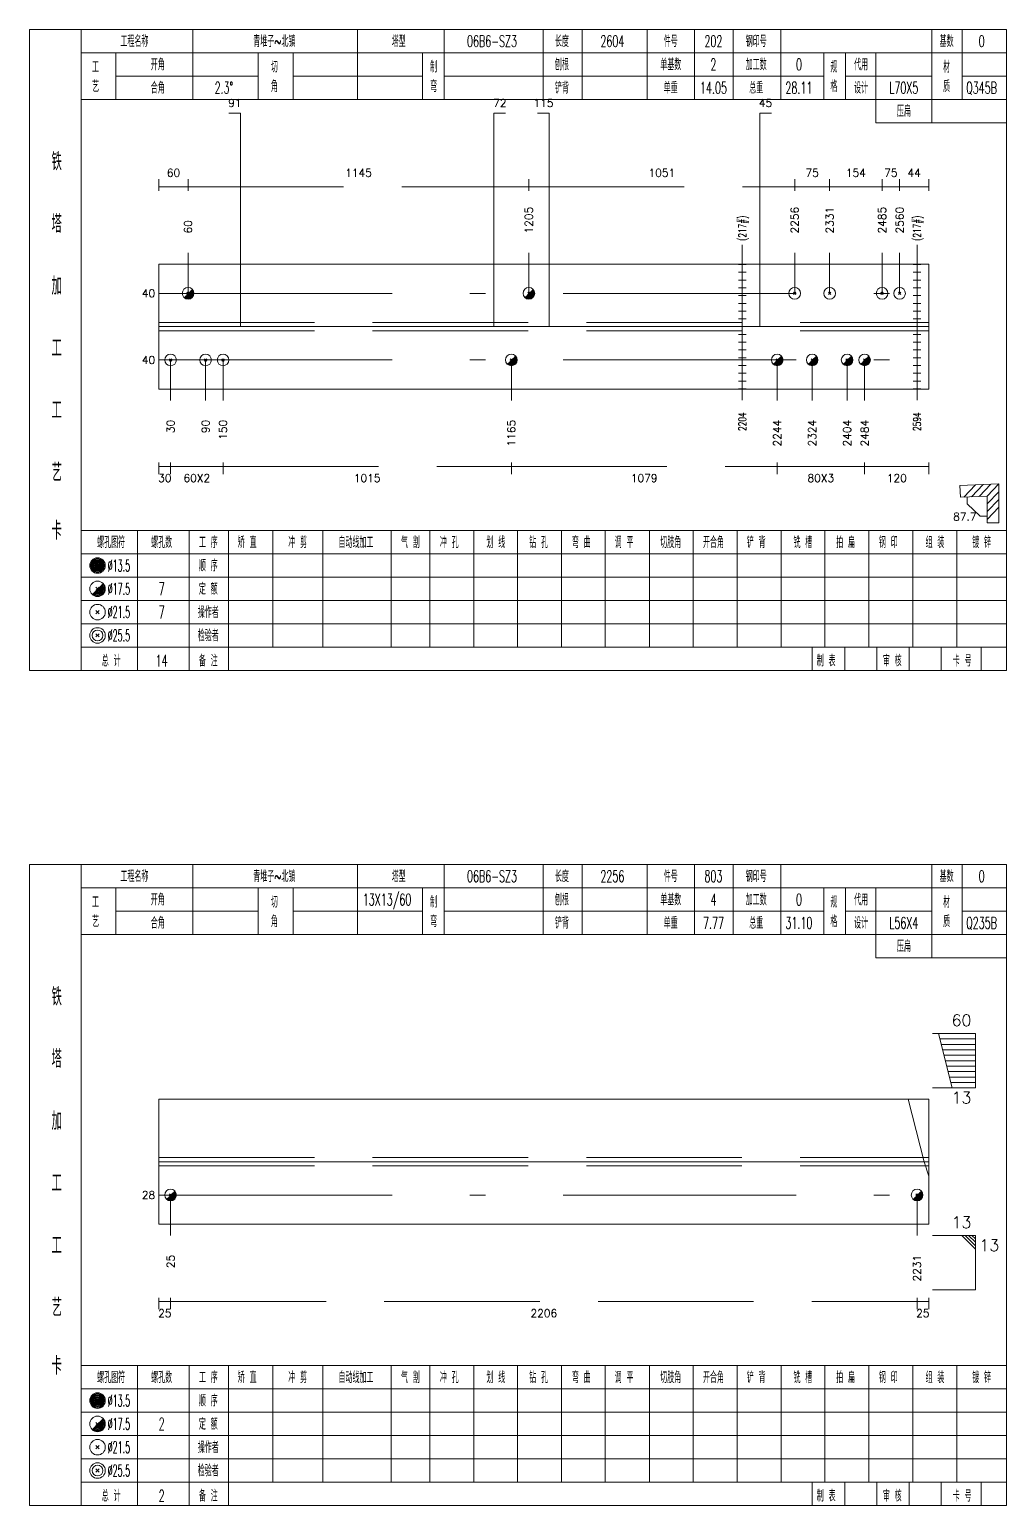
# Model space of a CAD drawing. Extents: x 0 to 30090, y 0 to 380.
# Drawn here: x 3918.2 to 4169.6, y 0 to 380 of the extents above; entities that cross this region are included whole.
import ezdxf
from ezdxf.enums import TextEntityAlignment as Align

# ---------------------------------------------------------------- set-up
doc = ezdxf.new("R2010")
doc.units = 0
doc.header["$LTSCALE"] = 20
doc.header["$MEASUREMENT"] = 0
doc.linetypes.add('一点画线', pattern=[5.2, 3, -1, 0.2, -1])
doc.linetypes.add('虚线', pattern=[2.75, 2, -0.75])
doc.layers.get('0').update_dxf_attribs({"linetype": 'CONTINUOUS', "lineweight": 25})
for name, color, linetype, lineweight in [('1', 7, 'CONTINUOUS', 25), ('2', 7, 'CONTINUOUS', 25), ('4', 7, 'CONTINUOUS', 25), ('5', 7, 'CONTINUOUS', 25)]:
    doc.layers.add(name, color=color, linetype=linetype, lineweight=lineweight)
doc.styles.get("Standard").update_dxf_attribs({"font": 'simplex', "width": 0.7, "bigfont": 'gbhzfs.shx'})

# ---------------------------------------------------------------- blocks, each defined once
blk = doc.blocks.new('孔17.5')
at = {"layer": '5', "color": 7, "linetype": 'Continuous', "lineweight": 13}
for p, q in [((-0.2, -0.2), (0.2, 0.2)), ((-0.2, 0.2), (0.2, -0.2))]:
    blk.add_line(p, q, dxfattribs=at)
blk.add_circle((0, 0), 1, dxfattribs=at)
for radius in [0.9, 0.8, 0.7, 0.6, 0.5, 0.4, 0.3, 0.2, 0.1]:
    blk.add_arc((0, 0), radius, 225, 45, dxfattribs=at)
blk = doc.blocks.new('孔21.5')
at = {"layer": '5', "color": 7, "linetype": 'Continuous', "lineweight": 13}
for p, q in [((-0.2, -0.2), (0.2, 0.2)), ((-0.2, 0.2), (0.2, -0.2))]:
    blk.add_line(p, q, dxfattribs=at)
blk.add_circle((0, 0), 1, dxfattribs=at)

msp = doc.modelspace()

# ---------------------------------------------------------------- linework, layer by layer
at = {"color": 8, "linetype": '虚线', "lineweight": 9}
for p, q in [((3951.5, 338.5), (3951.5, 341.5)), ((3951.5, 339.5), (3959, 339.5)), ((3959, 338.5), (3959, 341.5)), ((3959, 338.5), (3959, 341.5)), ((3959, 339.5), (4046.69, 339.5)), ((4046.69, 338.5), (4046.69, 341.5)), ((4046.69, 338.5), (4046.69, 341.5)), ((4046.69, 339.5), (4115.1, 339.5)), ((4115.1, 338.5), (4115.1, 341.5)), ((4115.1, 338.5), (4115.1, 341.5)), ((4115.1, 339.5), (4124.1, 339.5)), ((4124.1, 338.5), (4124.1, 341.5)), ((4124.1, 338.5), (4124.1, 341.5)), ((4124.1, 339.5), (4137.6, 339.5)), ((4137.6, 338.5), (4137.6, 341.5)), ((4137.6, 338.5), (4137.6, 341.5)), ((4137.6, 339.5), (4142.1, 339.5)), ((4142.1, 338.5), (4142.1, 341.5)), ((4142.1, 338.5), (4142.1, 341.5)), ((4142.1, 339.5), (4149.6, 339.5)), ((4149.6, 338.5), (4149.6, 341.5)), ((3951.5, 268.5), (3951.5, 265.5)), ((3951.5, 267.5), (3954.5, 267.5)), ((3954.5, 268.5), (3954.5, 265.5)), ((3954.5, 268.5), (3954.5, 265.5)), ((3954.5, 267.5), (3968, 267.5)), ((3968, 268.5), (3968, 265.5)), ((3968, 268.5), (3968, 265.5)), ((3968, 267.5), (4042.19, 267.5)), ((4042.19, 268.5), (4042.19, 265.5)), ((4042.19, 268.5), (4042.19, 265.5)), ((4042.19, 267.5), (4110.6, 267.5)), ((4110.6, 268.5), (4110.6, 265.5)), ((4110.6, 268.5), (4110.6, 265.5)), ((4110.6, 267.5), (4133.1, 267.5)), ((4133.1, 268.5), (4133.1, 265.5)), ((4133.1, 268.5), (4133.1, 265.5)), ((4133.1, 267.5), (4149.6, 267.5)), ((4149.6, 268.5), (4149.6, 265.5)), ((3951.5, 53.5), (3951.5, 50.5)), ((3954.5, 53.5), (3954.5, 50.5)), ((3954.5, 53.5), (3954.5, 50.5)), ((4146.6, 53.5), (4146.6, 50.5)), ((4146.6, 53.5), (4146.6, 50.5)), ((4149.6, 53.5), (4149.6, 50.5)), ((3951.5, 52.5), (3954.5, 52.5)), ((3954.5, 52.5), (4146.6, 52.5)), ((4146.6, 52.5), (4149.6, 52.5))]:
    msp.add_line(p, q, dxfattribs=at)
at = {"color": 7, "linetype": 'Continuous', "lineweight": 18}
for p, q in [((3951.5, 319.57), (3951.5, 287.43)), ((3951.5, 319.57), (4149.6, 319.57)), ((4149.6, 319.57), (4149.6, 287.43)), ((3951.5, 303.5), (4149.6, 303.5)), ((3951.5, 104.57), (3951.5, 72.43)), ((3951.5, 104.57), (4149.6, 104.57)), ((4149.6, 104.57), (4149.6, 72.43)), ((3951.5, 88.5), (4149.6, 88.5))]:
    msp.add_line(p, q, dxfattribs=at)
at = {"color": 7, "linetype": 'Continuous', "lineweight": 13}
for p, q in [((3959, 312.07), (3959, 322.5)), ((4046.69, 312.07), (4046.69, 322.5)), ((4115.1, 312.07), (4115.1, 322.5)), ((4124.1, 312.07), (4124.1, 322.5)), ((4137.6, 312.07), (4137.6, 322.5)), ((4142.1, 312.07), (4142.1, 322.5)), ((3954.5, 294.93), (3954.5, 284.5)), ((3963.5, 294.93), (3963.5, 284.5)), ((3968, 294.93), (3968, 284.5)), ((4042.19, 294.93), (4042.19, 284.5)), ((4110.6, 294.93), (4110.6, 284.5)), ((4119.6, 294.93), (4119.6, 284.5)), ((4128.6, 294.93), (4128.6, 284.5)), ((4133.1, 294.93), (4133.1, 284.5)), ((4161.6, 121.5), (4150.6, 121.5)), ((4155.6, 107.5), (4152.1, 121.5)), ((4161.6, 120.1), (4152.45, 120.1)), ((4161.6, 118.7), (4152.8, 118.7)), ((4161.6, 107.5), (4161.6, 121.5)), ((4161.6, 117.3), (4153.15, 117.3)), ((4161.6, 115.9), (4153.5, 115.9)), ((4161.6, 114.5), (4153.85, 114.5)), ((4161.6, 113.1), (4154.2, 113.1)), ((4161.6, 111.7), (4154.55, 111.7)), ((4161.6, 110.3), (4154.9, 110.3)), ((4161.6, 107.5), (4150.6, 107.5)), ((4161.6, 108.9), (4155.25, 108.9)), ((4148.46, 88.5), (4144.33, 104.57)), ((4149.6, 84.77), (4148.46, 88.5)), ((3954.5, 79.93), (3954.5, 69.5)), ((4146.6, 79.93), (4146.6, 69.5)), ((4161.6, 69.5), (4150.6, 69.5)), ((4158.1, 69.5), (4161.6, 66)), ((4158.98, 69.5), (4161.6, 66.88)), ((4159.85, 69.5), (4161.6, 67.75)), ((4160.73, 69.5), (4161.6, 68.62)), ((4161.6, 69.5), (4161.6, 55.5)), ((4161.6, 55.5), (4150.6, 55.5))]:
    msp.add_line(p, q, dxfattribs=at)
at = {"color": 3, "linetype": '一点画线', "lineweight": 13}
for p, q in [((3951.5, 312.07), (4149.6, 312.07)), ((3951.5, 294.93), (4149.6, 294.93)), ((3951.5, 79.93), (4149.6, 79.93))]:
    msp.add_line(p, q, dxfattribs=at)
at = {"color": 1, "linetype": '虚线', "lineweight": 18}
for p, q in [((3951.5, 304.57), (4149.6, 304.57)), ((3951.5, 302.43), (4149.6, 302.43)), ((3951.5, 89.57), (4149.6, 89.57)), ((3951.5, 87.43), (4149.6, 87.43))]:
    msp.add_line(p, q, dxfattribs=at)
at = {"layer": '1', "color": 7, "linetype": 'Continuous', "lineweight": 18}
for p, q in [((3951.5, 287.43), (4149.6, 287.43)), ((3951.5, 72.43), (4149.6, 72.43))]:
    msp.add_line(p, q, dxfattribs=at)
at = {"layer": '2', "color": 7, "linetype": 'Continuous', "lineweight": 13}
for p, q in [((3972.5, 358.5), (3969.5, 358.5)), ((3972.5, 303.5), (3972.5, 358.5)), ((4037.69, 303.5), (4037.69, 358.5)), ((4037.69, 358.5), (4040.69, 358.5)), ((4051.94, 358.5), (4048.94, 358.5)), ((4051.94, 303.5), (4051.94, 358.5)), ((4106.1, 303.5), (4106.1, 358.5)), ((4106.1, 358.5), (4109.1, 358.5)), ((4102.6, 319.5), (4100.6, 319.5)), ((4101.6, 303.5), (4101.6, 319.57)), ((4147.6, 319.5), (4145.6, 319.5)), ((4146.6, 303.5), (4146.6, 319.57)), ((4102.6, 317.5), (4100.6, 317.5)), ((4102.6, 315.5), (4100.6, 315.5)), ((4147.6, 317.5), (4145.6, 317.5)), ((4147.6, 315.5), (4145.6, 315.5)), ((4102.6, 313.5), (4100.6, 313.5)), ((4147.6, 313.5), (4145.6, 313.5)), ((4102.6, 311.5), (4100.6, 311.5)), ((4102.6, 309.5), (4100.6, 309.5)), ((4147.6, 311.5), (4145.6, 311.5)), ((4147.6, 309.5), (4145.6, 309.5)), ((4102.6, 307.5), (4100.6, 307.5)), ((4102.6, 305.5), (4100.6, 305.5)), ((4147.6, 307.5), (4145.6, 307.5)), ((4147.6, 305.5), (4145.6, 305.5)), ((4100.6, 301.5), (4102.6, 301.5)), ((4101.6, 303.5), (4101.6, 287.43)), ((4145.6, 301.5), (4147.6, 301.5)), ((4146.6, 303.5), (4146.6, 287.43)), ((4100.6, 299.5), (4102.6, 299.5)), ((4100.6, 297.5), (4102.6, 297.5)), ((4145.6, 299.5), (4147.6, 299.5)), ((4145.6, 297.5), (4147.6, 297.5)), ((4100.6, 295.5), (4102.6, 295.5)), ((4100.6, 293.5), (4102.6, 293.5)), ((4145.6, 295.5), (4147.6, 295.5)), ((4145.6, 293.5), (4147.6, 293.5)), ((4100.6, 291.5), (4102.6, 291.5)), ((4100.6, 289.5), (4102.6, 289.5)), ((4145.6, 291.5), (4147.6, 291.5)), ((4145.6, 289.5), (4147.6, 289.5)), ((4100.6, 287.5), (4102.6, 287.5)), ((4145.6, 287.5), (4147.6, 287.5)), ((4167.6, 263), (4157.61, 262.6)), ((4157.61, 262.6), (4157.73, 259.6)), ((4158.6, 259.64), (4161.6, 262.76)), ((4160.6, 259.72), (4163.6, 262.84)), ((4162.6, 259.8), (4165.6, 262.92)), ((4164.6, 259.88), (4167.6, 263)), ((4167.6, 253), (4167.6, 263)), ((4157.73, 259.6), (4164.6, 259.88)), ((4159.48, 259.67), (4159.48, 257.92)), ((4164.6, 257.88), (4167.6, 261)), ((4164.6, 259.88), (4164.6, 253)), ((4164.6, 255.88), (4167.6, 259)), ((4162.85, 254.68), (4159.48, 257.92)), ((4162.85, 254.68), (4164.6, 254.75)), ((4164.6, 253.88), (4167.6, 257)), ((4164.6, 253), (4167.6, 253))]:
    msp.add_line(p, q, dxfattribs=at)
at = {"layer": '2', "color": 216, "linetype": '虚线', "lineweight": 13}
for p, q in [((4101.6, 324.57), (4101.6, 282.43)), ((4146.6, 324.57), (4146.6, 282.43))]:
    msp.add_line(p, q, dxfattribs=at)
at = {"layer": '4', "color": 1, "linetype": 'Continuous', "lineweight": 18}
for p, q in [((3931.5, 215), (3931.5, 380)), ((3960.2, 362), (3960.2, 380)), ((4002.6, 362), (4002.6, 380)), ((4024.9, 362), (4024.9, 380)), ((4050.4, 362), (4050.4, 380)), ((4060.4, 362), (4060.4, 380)), ((4077.1, 362), (4077.1, 380)), ((4089.3, 362), (4089.3, 380)), ((4099.3, 362), (4099.3, 380)), ((4111.5, 362), (4111.5, 380)), ((4150.4, 356), (4150.4, 380)), ((4158.2, 362), (4158.2, 380)), ((3931.5, 374), (4169.6, 374)), ((3940.4, 362), (3940.4, 374)), ((3977, 362), (3977, 374)), ((3986, 362), (3986, 374)), ((4019.3, 362), (4019.3, 374)), ((4122.6, 362), (4122.6, 374)), ((4128.2, 362), (4128.2, 374)), ((4136, 356), (4136, 374)), ((3940.4, 368), (3977, 368)), ((3986, 368), (4019.3, 368)), ((4024.9, 368), (4122.6, 368)), ((4128.2, 368), (4150.4, 368)), ((4158.2, 368), (4169.6, 368)), ((3931.5, 362), (4169.6, 362)), ((4136, 356), (4169.6, 356)), ((3931.5, 251), (4169.6, 251)), ((3946, 215), (3946, 251)), ((3959.3, 215), (3959.3, 251)), ((3969.4, 215), (3969.4, 251)), ((3980.8, 221), (3980.8, 251)), ((3993.7, 221), (3993.7, 251)), ((4011.3, 221), (4011.3, 251)), ((4021.2, 221), (4021.2, 251)), ((4032.5, 221), (4032.5, 251)), ((4043.8, 221), (4043.8, 251)), ((4055.1, 221), (4055.1, 251)), ((4066.3, 221), (4066.3, 251)), ((4077.7, 221), (4077.7, 251)), ((4089, 221), (4089, 251)), ((4100.3, 221), (4100.3, 251)), ((4111.6, 221), (4111.6, 251)), ((4122.9, 221), (4122.9, 251)), ((4134.2, 221), (4134.2, 251)), ((4145.5, 221), (4145.5, 251)), ((4156.8, 221), (4156.8, 251)), ((3931.5, 245), (4169.6, 245)), ((3931.5, 239), (4169.6, 239)), ((3931.5, 233), (4169.6, 233)), ((3931.5, 227), (4169.6, 227)), ((3931.5, 221), (4169.6, 221)), ((4119.6, 215), (4119.6, 221)), ((4128, 215), (4128, 221)), ((4136.2, 215), (4136.2, 221)), ((4144.6, 215), (4144.6, 221)), ((4152.8, 215), (4152.8, 221)), ((4163.1, 215), (4163.1, 221)), ((3931.5, 0), (3931.5, 165)), ((3960.2, 147), (3960.2, 165)), ((4002.6, 147), (4002.6, 165)), ((4024.9, 147), (4024.9, 165)), ((4050.4, 147), (4050.4, 165)), ((4060.4, 147), (4060.4, 165)), ((4077.1, 147), (4077.1, 165)), ((4089.3, 147), (4089.3, 165)), ((4099.3, 147), (4099.3, 165)), ((4111.5, 147), (4111.5, 165)), ((4150.4, 141), (4150.4, 165)), ((4158.2, 147), (4158.2, 165)), ((3931.5, 159), (4169.6, 159)), ((3940.4, 147), (3940.4, 159)), ((3977, 147), (3977, 159)), ((3986, 147), (3986, 159)), ((4019.3, 147), (4019.3, 159)), ((4122.6, 147), (4122.6, 159)), ((4128.2, 147), (4128.2, 159)), ((4136, 141), (4136, 159)), ((3940.4, 153), (3977, 153)), ((3986, 153), (4019.3, 153)), ((4024.9, 153), (4122.6, 153)), ((4128.2, 153), (4150.4, 153)), ((4158.2, 153), (4169.6, 153)), ((3931.5, 147), (4169.6, 147)), ((4136, 141), (4169.6, 141)), ((3931.5, 36), (4169.6, 36)), ((3946, 0), (3946, 36)), ((3959.3, 0), (3959.3, 36)), ((3969.4, 0), (3969.4, 36)), ((3980.8, 6), (3980.8, 36)), ((3993.7, 6), (3993.7, 36)), ((4011.3, 6), (4011.3, 36)), ((4021.2, 6), (4021.2, 36)), ((4032.5, 6), (4032.5, 36)), ((4043.8, 6), (4043.8, 36)), ((4055.1, 6), (4055.1, 36)), ((4066.3, 6), (4066.3, 36)), ((4077.7, 6), (4077.7, 36)), ((4089, 6), (4089, 36)), ((4100.3, 6), (4100.3, 36)), ((4111.6, 6), (4111.6, 36)), ((4122.9, 6), (4122.9, 36)), ((4134.2, 6), (4134.2, 36)), ((4145.5, 6), (4145.5, 36)), ((4156.8, 6), (4156.8, 36)), ((3931.5, 30), (4169.6, 30)), ((3931.5, 24), (4169.6, 24)), ((3931.5, 18), (4169.6, 18)), ((3931.5, 12), (4169.6, 12)), ((3931.5, 6), (4169.6, 6)), ((4119.6, 0), (4119.6, 6)), ((4128, 0), (4128, 6)), ((4136.2, 0), (4136.2, 6)), ((4144.6, 0), (4144.6, 6)), ((4152.8, 0), (4152.8, 6)), ((4163.1, 0), (4163.1, 6))]:
    msp.add_line(p, q, dxfattribs=at)
at = {"layer": '4', "color": 7, "linetype": 'Continuous', "lineweight": 13}
for p, q in [((3935.5, 241.8), (3935.9, 242.2)), ((3935.9, 241.8), (3935.5, 242.2)), ((3935.3, 235.6), (3936.1, 236.4)), ((3935.3, 236.4), (3936.1, 235.6)), ((3935.3, 229.6), (3936.1, 230.4)), ((3935.3, 230.4), (3936.1, 229.6)), ((3935.3, 223.6), (3936.1, 224.4)), ((3935.3, 224.4), (3936.1, 223.6)), ((3935.5, 26.8), (3935.9, 27.2)), ((3935.9, 26.8), (3935.5, 27.2)), ((3935.3, 20.6), (3936.1, 21.4)), ((3935.3, 21.4), (3936.1, 20.6)), ((3935.3, 14.6), (3936.1, 15.4)), ((3935.3, 15.4), (3936.1, 14.6)), ((3935.3, 8.6), (3936.1, 9.4)), ((3935.3, 9.4), (3936.1, 8.6))]:
    msp.add_line(p, q, dxfattribs=at)
at = {"layer": '4', "color": 1, "linetype": 'Continuous', "lineweight": 18}
for points in [[(3918.2, 380), (3918.2, 215), (4169.6, 215), (4169.6, 380)], [(3918.2, 165), (3918.2, 0), (4169.6, 0), (4169.6, 165)]]:
    msp.add_lwpolyline(points, close=True, dxfattribs=at)
at = {"layer": '4', "color": 7, "linetype": 'Continuous', "lineweight": 13}
for centre, radius in [((3935.7, 242), 2), ((3935.7, 242), 1.8), ((3935.7, 242), 1.6), ((3935.7, 242), 1.4), ((3935.7, 242), 1.2), ((3935.7, 242), 1), ((3935.7, 242), 0.8), ((3935.7, 242), 0.6), ((3935.7, 242), 0.4), ((3935.7, 242), 0.2), ((3935.7, 236), 2), ((3935.7, 230), 2), ((3935.7, 224), 2), ((3935.7, 224), 1.4), ((3935.7, 27), 2), ((3935.7, 27), 1.8), ((3935.7, 27), 1.6), ((3935.7, 27), 1.4), ((3935.7, 27), 1.2), ((3935.7, 27), 1), ((3935.7, 27), 0.8), ((3935.7, 27), 0.6), ((3935.7, 27), 0.4), ((3935.7, 27), 0.2), ((3935.7, 21), 2), ((3935.7, 15), 2), ((3935.7, 9), 2), ((3935.7, 9), 1.4)]:
    msp.add_circle(centre, radius, dxfattribs=at)
for centre, radius in [((3935.7, 236), 1.8), ((3935.7, 236), 1.6), ((3935.7, 236), 1.4), ((3935.7, 236), 1.2), ((3935.7, 236), 1), ((3935.7, 236), 0.8), ((3935.7, 236), 0.6), ((3935.7, 236), 0.4), ((3935.7, 236), 0.2), ((3935.7, 21), 1.8), ((3935.7, 21), 1.6), ((3935.7, 21), 1.4), ((3935.7, 21), 1.2), ((3935.7, 21), 1), ((3935.7, 21), 0.8), ((3935.7, 21), 0.6), ((3935.7, 21), 0.4), ((3935.7, 21), 0.2)]:
    msp.add_arc(centre, radius, 225, 45, dxfattribs=at)

# ---------------------------------------------------------------- block references
at = {"color": 7, "linetype": 'Continuous', "lineweight": 13, "xscale": 1.5, "yscale": 1.5, "zscale": 1.5}
for name, p in [('孔17.5', (3959, 312.07)), ('孔17.5', (4046.69, 312.07)), ('孔21.5', (4115.1, 312.07)), ('孔21.5', (4124.1, 312.07)), ('孔21.5', (4137.6, 312.07)), ('孔21.5', (4142.1, 312.07))]:
    msp.add_blockref(name, p, dxfattribs=at)
at = {"layer": '1', "color": 7, "linetype": 'Continuous', "lineweight": 13, "xscale": 1.5, "yscale": 1.5, "zscale": 1.5}
for name, p in [('孔21.5', (3954.5, 294.93)), ('孔21.5', (3963.5, 294.93)), ('孔21.5', (3968, 294.93)), ('孔17.5', (4042.19, 294.93)), ('孔17.5', (4110.6, 294.93)), ('孔17.5', (4119.6, 294.93)), ('孔17.5', (4128.6, 294.93)), ('孔17.5', (4133.1, 294.93)), ('孔17.5', (3954.5, 79.93)), ('孔17.5', (4146.6, 79.93))]:
    msp.add_blockref(name, p, dxfattribs=at)

# ---------------------------------------------------------------- texts
at = {"color": 8, "linetype": 'Continuous', "lineweight": 9}
for s, p in [('60', (3955.25, 341.5)), ('1145', (4002.85, 341.5)), ('1051', (4080.9, 341.5)), ('75', (4119.6, 341.5)), ('154', (4130.85, 341.5)), ('75', (4139.85, 341.5)), ('44', (4145.85, 341.5))]:
    msp.add_text(s, height=2, dxfattribs=at).set_placement(p, align=Align.BOTTOM_CENTER)
at = {"color": 7, "linetype": 'Continuous', "lineweight": 13}
for s, p in [('60', (3959, 327.5)), ('1205', (4046.69, 327.5)), ('2256', (4115.1, 327.5)), ('2331', (4124.1, 327.5)), ('2485', (4137.6, 327.5)), ('2560', (4142.1, 327.5))]:
    msp.add_text(s, height=2, rotation=90, dxfattribs=at).set_placement(p, align=Align.MIDDLE_LEFT)
for s, p in [('40', (3950.5, 312.07)), ('40', (3950.5, 294.93)), ('28', (3950.5, 79.93))]:
    msp.add_text(s, height=2, dxfattribs=at).set_placement(p, align=Align.MIDDLE_RIGHT)
at = {"color": 8, "linetype": 'Continuous', "lineweight": 9}
for s, p in [('30', (3953, 265.5)), ('60X2', (3961.25, 265.5)), ('1015', (4005.1, 265.5)), ('1079', (4076.4, 265.5)), ('80X3', (4121.85, 265.5)), ('120', (4141.35, 265.5)), ('25', (3953, 50.5)), ('2206', (4050.55, 50.5)), ('25', (4148.1, 50.5))]:
    msp.add_text(s, height=2, dxfattribs=at).set_placement(p, align=Align.TOP_CENTER)
at = {"color": 7, "linetype": 'Continuous', "lineweight": 13}
for s, p in [('60', (4160.6, 122.5)), ('13', (4160.6, 70.5))]:
    msp.add_text(s, height=3, dxfattribs=at).set_placement(p, align=Align.BOTTOM_RIGHT)
msp.add_text('13', height=3, dxfattribs=at).set_placement((4160.6, 106.5), align=Align.TOP_RIGHT)
msp.add_text('13', height=3, dxfattribs=at).set_placement((4162.6, 68.5), align=Align.TOP_LEFT)
at = {"layer": '1', "color": 7, "linetype": 'Continuous', "lineweight": 13}
for s, p in [('30', (3954.5, 279.5)), ('90', (3963.5, 279.5)), ('150', (3968, 279.5)), ('1165', (4042.19, 279.5)), ('2244', (4110.6, 279.5)), ('2324', (4119.6, 279.5)), ('2404', (4128.6, 279.5)), ('2484', (4133.1, 279.5)), ('25', (3954.5, 64.5)), ('2231', (4146.6, 64.5))]:
    msp.add_text(s, height=2, rotation=90, dxfattribs=at).set_placement(p, align=Align.MIDDLE_RIGHT)
at = {"layer": '2', "color": 7, "linetype": 'Continuous', "lineweight": 13}
for s, p in [('91', (3971, 359.5)), ('72', (4039.19, 359.5)), ('115', (4050.44, 359.5)), ('45', (4107.6, 359.5))]:
    msp.add_text(s, height=2, dxfattribs=at).set_placement(p, align=Align.BOTTOM_CENTER)
at = {"layer": '2', "color": 7, "linetype": 'Continuous', "lineweight": 13, "width": 0.7}
for p in [(4101.6, 325.57), (4146.6, 325.57)]:
    msp.add_text('(217#)', height=2, rotation=90, dxfattribs=at).set_placement(p, align=Align.MIDDLE_LEFT)
for s, p in [('2204', (4101.6, 281.43)), ('2594', (4146.6, 281.43))]:
    msp.add_text(s, height=2, rotation=90, dxfattribs=at).set_placement(p, align=Align.MIDDLE_RIGHT)
at = {"layer": '2', "color": 7, "linetype": 'Continuous', "lineweight": 13}
msp.add_text('87.7', height=2, dxfattribs=at).set_placement((4161.85, 253), align=Align.BOTTOM_RIGHT)
at = {"layer": '4', "color": 1, "linetype": 'Continuous', "lineweight": 13}
for s, height, width, p in [('工程名称', 3, 0.6, (3945.2, 377)), ('青堆子~北镇', 3, 0.6, (3981.2, 377)), ('塔型', 3, 0.6, (4013.2, 377)), ('06B6-SZ3', 3, 0.6, (4037.2, 377)), ('长度', 3, 0.6, (4055.2, 377)), ('2604', 3, 0.6, (4068.2, 377)), ('件号', 3, 0.6, (4083.2, 377)), ('202', 3, 0.6, (4094.2, 377)), ('钢印号', 3, 0.6, (4105.2, 377)), ('基数', 3, 0.6, (4154.2, 377)), ('0', 3, 0.6, (4163.2, 377)), ('开角', 3, 0.6, (3951.2, 371)), ('刨根', 3, 0.6, (4055.2, 371)), ('单基数', 3, 0.6, (4083.2, 371)), ('2', 3, 0.6, (4094.2, 371)), ('加工数', 3, 0.6, (4105.2, 371)), ('0', 3, 0.6, (4116.2, 371)), ('代用', 3, 0.6, (4132.2, 371)), ('工', 3, 0.6, (3935.2, 370.4)), ('切', 3, 0.6, (3981.2, 370.4)), ('制', 3, 0.6, (4022.2, 370.4)), ('规', 3, 0.6, (4125.2, 370.4)), ('材', 3, 0.6, (4154.2, 370.4)), ('艺', 3, 0.6, (3935.2, 365.4)), ('合角', 3, 0.6, (3951.2, 365)), ('2.3%%d', 3, 0.6, (3968.2, 365)), ('角', 3, 0.6, (3981.2, 365.4)), ('弯', 3, 0.6, (4022.2, 365.4)), ('铲背', 3, 0.6, (4055.2, 365)), ('单重', 3, 0.6, (4083.2, 365)), ('14.05', 3, 0.6, (4094.2, 365)), ('总重', 3, 0.6, (4105.2, 365)), ('28.11', 3, 0.6, (4116.2, 365)), ('格', 3, 0.6, (4125.2, 365.4)), ('设计', 3, 0.6, (4132.2, 365)), ('L70X5', 3, 0.6, (4143.2, 365)), ('质', 3, 0.6, (4154.2, 365.4)), ('Q345B', 3, 0.6, (4163.2, 365)), ('压扁', 3, 0.6, (4143.2, 359)), ('铁', 4.6, 0.8, (3925.2, 346)), ('塔', 4.6, 0.8, (3925.2, 330)), ('加', 4.6, 0.8, (3925.2, 314)), ('工', 4.6, 0.8, (3925.2, 298)), ('工', 4.6, 0.8, (3925.2, 282)), ('艺', 4.6, 0.8, (3925.2, 266)), ('卡', 4.6, 0.8, (3925.2, 251)), ('螺孔图符', 3, 0.6, (3939.2, 248)), ('螺孔数', 3, 0.6, (3952.2, 248)), ('工 序', 3, 0.6, (3964.2, 248)), ('矫 直', 3, 0.6, (3974.2, 248)), ('冲 剪', 3, 0.6, (3987.2, 248)), ('自动线加工', 3, 0.6, (4002.2, 248)), ('气 割', 3, 0.6, (4016.2, 248)), ('冲 孔', 3, 0.6, (4026.2, 248)), ('划 线', 3, 0.6, (4038.2, 248)), ('钻 孔', 3, 0.6, (4049.2, 248)), ('弯 曲', 3, 0.6, (4060.2, 248)), ('调 平', 3, 0.6, (4071.2, 248)), ('切肢角', 3, 0.6, (4083.2, 248)), ('开合角', 3, 0.6, (4094.2, 248)), ('铲 背', 3, 0.6, (4105.2, 248)), ('铣 槽', 3, 0.6, (4117.2, 248)), ('拍 扁', 3, 0.6, (4128.2, 248)), ('钢 印', 3, 0.6, (4139.2, 248)), ('组 装', 3, 0.6, (4151.2, 248)), ('镀 锌', 3, 0.6, (4163.2, 248)), ('%%C13.5', 3, 0.5, (3941.2, 242)), ('顺 序', 3, 0.6, (3964.2, 242)), ('%%C17.5', 3, 0.5, (3941.2, 236)), ('7', 3.2, 0.6, (3952.2, 236)), ('定 额', 3, 0.6, (3964.2, 236)), ('操作者', 3, 0.6, (3964.2, 230)), ('%%C21.5', 3, 0.5, (3941.2, 230)), ('7', 3.2, 0.6, (3952.2, 230)), ('%%C25.5', 3, 0.5, (3941.2, 224)), ('检验者', 3, 0.6, (3964.2, 224)), ('总 计', 3, 0.6, (3939.2, 217.5)), ('14', 3, 0.6, (3952.2, 217.5)), ('备 注', 3, 0.6, (3964.2, 217.5)), ('制 表', 3, 0.6, (4123.2, 217.5)), ('审 核', 3, 0.6, (4140.2, 217.5)), ('卡 号', 3, 0.6, (4158.2, 217.5)), ('工程名称', 3, 0.6, (3945.2, 162)), ('青堆子~北镇', 3, 0.6, (3981.2, 162)), ('塔型', 3, 0.6, (4013.2, 162)), ('06B6-SZ3', 3, 0.6, (4037.2, 162)), ('长度', 3, 0.6, (4055.2, 162)), ('2256', 3, 0.6, (4068.2, 162)), ('件号', 3, 0.6, (4083.2, 162)), ('803', 3, 0.6, (4094.2, 162)), ('钢印号', 3, 0.6, (4105.2, 162)), ('基数', 3, 0.6, (4154.2, 162)), ('0', 3, 0.6, (4163.2, 162)), ('工', 3, 0.6, (3935.2, 155.4)), ('开角', 3, 0.6, (3951.2, 156)), ('切', 3, 0.6, (3981.2, 155.4)), ('13X13/60', 3, 0.6, (4010.2, 156)), ('制', 3, 0.6, (4022.2, 155.4)), ('刨根', 3, 0.6, (4055.2, 156)), ('单基数', 3, 0.6, (4083.2, 156)), ('4', 3, 0.6, (4094.2, 156)), ('加工数', 3, 0.6, (4105.2, 156)), ('0', 3, 0.6, (4116.2, 156)), ('规', 3, 0.6, (4125.2, 155.4)), ('代用', 3, 0.6, (4132.2, 156)), ('材', 3, 0.6, (4154.2, 155.4)), ('艺', 3, 0.6, (3935.2, 150.4)), ('角', 3, 0.6, (3981.2, 150.4)), ('弯', 3, 0.6, (4022.2, 150.4)), ('格', 3, 0.6, (4125.2, 150.4)), ('质', 3, 0.6, (4154.2, 150.4)), ('合角', 3, 0.6, (3951.2, 150)), ('铲背', 3, 0.6, (4055.2, 150)), ('单重', 3, 0.6, (4083.2, 150)), ('7.77', 3, 0.6, (4094.2, 150)), ('总重', 3, 0.6, (4105.2, 150)), ('31.10', 3, 0.6, (4116.2, 150)), ('设计', 3, 0.6, (4132.2, 150)), ('L56X4', 3, 0.6, (4143.2, 150)), ('Q235B', 3, 0.6, (4163.2, 150)), ('压扁', 3, 0.6, (4143.2, 144)), ('铁', 4.6, 0.8, (3925.2, 131)), ('塔', 4.6, 0.8, (3925.2, 115)), ('加', 4.6, 0.8, (3925.2, 99)), ('工', 4.6, 0.8, (3925.2, 83)), ('工', 4.6, 0.8, (3925.2, 67)), ('艺', 4.6, 0.8, (3925.2, 51)), ('卡', 4.6, 0.8, (3925.2, 36)), ('螺孔图符', 3, 0.6, (3939.2, 33)), ('螺孔数', 3, 0.6, (3952.2, 33)), ('工 序', 3, 0.6, (3964.2, 33)), ('矫 直', 3, 0.6, (3974.2, 33)), ('冲 剪', 3, 0.6, (3987.2, 33)), ('自动线加工', 3, 0.6, (4002.2, 33)), ('气 割', 3, 0.6, (4016.2, 33)), ('冲 孔', 3, 0.6, (4026.2, 33)), ('划 线', 3, 0.6, (4038.2, 33)), ('钻 孔', 3, 0.6, (4049.2, 33)), ('弯 曲', 3, 0.6, (4060.2, 33)), ('调 平', 3, 0.6, (4071.2, 33)), ('切肢角', 3, 0.6, (4083.2, 33)), ('开合角', 3, 0.6, (4094.2, 33)), ('铲 背', 3, 0.6, (4105.2, 33)), ('铣 槽', 3, 0.6, (4117.2, 33)), ('拍 扁', 3, 0.6, (4128.2, 33)), ('钢 印', 3, 0.6, (4139.2, 33)), ('组 装', 3, 0.6, (4151.2, 33)), ('镀 锌', 3, 0.6, (4163.2, 33)), ('%%C13.5', 3, 0.5, (3941.2, 27)), ('顺 序', 3, 0.6, (3964.2, 27)), ('定 额', 3, 0.6, (3964.2, 21)), ('%%C17.5', 3, 0.5, (3941.2, 21)), ('2', 3.2, 0.6, (3952.2, 21)), ('%%C21.5', 3, 0.5, (3941.2, 15)), ('操作者', 3, 0.6, (3964.2, 15)), ('%%C25.5', 3, 0.5, (3941.2, 9)), ('检验者', 3, 0.6, (3964.2, 9)), ('总 计', 3, 0.6, (3939.2, 2.5)), ('2', 3, 0.6, (3952.2, 2.5)), ('备 注', 3, 0.6, (3964.2, 2.5)), ('制 表', 3, 0.6, (4123.2, 2.5)), ('审 核', 3, 0.6, (4140.2, 2.5)), ('卡 号', 3, 0.6, (4158.2, 2.5))]:
    msp.add_text(s, height=height, dxfattribs=dict(at, width=width)).set_placement(p, align=Align.MIDDLE_CENTER)

doc.saveas('drawing.dxf')
